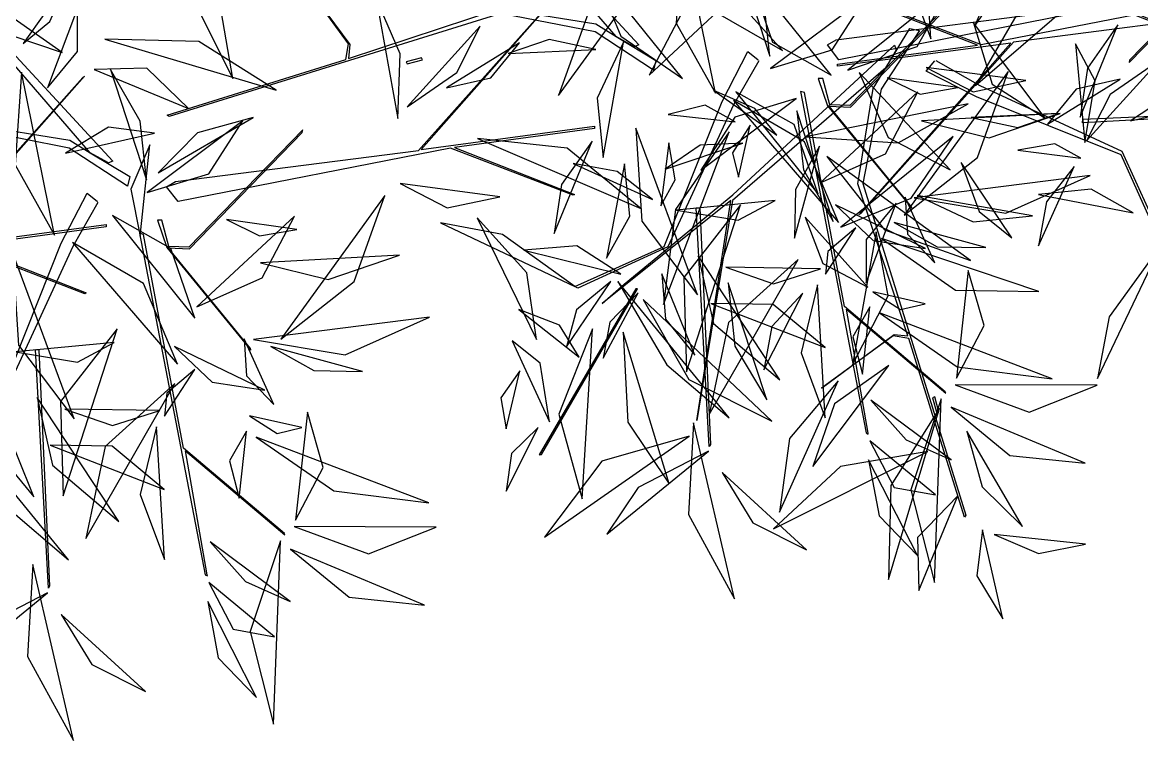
# Model space of a CAD drawing. Header units: centimetres. Extents: x 197412 to 267601, y -375791 to -305433.
# Drawn here: x 220782 to 222001, y -371958 to -371177 of the extents above; entities that cross this region are included whole.
import ezdxf

# ---------------------------------------------------------------- set-up
doc = ezdxf.new("R2010")
doc.units = ezdxf.units.CM
doc.layers.add('3-BAT C-Niveau 0', color=250, linetype='Continuous')

# ---------------------------------------------------------------- blocks, each defined once
blk = doc.blocks.new('Groupe-228-1')
at = {"linetype": 'Continuous', "flags": 128}
for points in [[(13902.76, -49922.32), (13896.39, -49918.16), (13886.11, -49916.16), (13850.01, -49927.38), (13849.8, -49927.21), (13869.25, -49921.17), (13869.53, -49919.46), (13863.84, -49911.64), (13869.69, -49919.55), (13869.54, -49921.06), (13886.06, -49915.62), (13896.46, -49917.29), (13898.68, -49918.68), (13884.24, -49901.98), (13860.3, -49898.09), (13884.24, -49901.78), (13873.05, -49887.76), (13875.15, -49890.18), (13884.88, -49901.98), (13901.16, -49919.59), (13900.65, -49919.78), (13898.68, -49918.68), (13902.99, -49921.27)], [(13965.93, -49896.83), (13949.39, -49915.52), (13968.29, -49913.01), (13968.27, -49913.25), (13953.04, -49915.31), (13966.12, -49920.43), (13965.95, -49920.52), (13952.62, -49915.37), (13922.94, -49921.2), (13921.68, -49919.59), (13922.65, -49919.04), (13949.1, -49915.63), (13965.74, -49897)], [(13970.36, -49911.67), (13969.36, -49908.72), (13960.2, -49897.55), (13960.23, -49897.73), (13969.18, -49908.68), (13966.87, -49908.58), (13954.59, -49921.24), (13954.55, -49921.5), (13966.95, -49908.76), (13969.13, -49908.82), (13969.89, -49911.68)], [(13845.49, -49934.97), (13839.13, -49930.81), (13828.84, -49928.8), (13792.74, -49940.03), (13792.54, -49939.85), (13811.99, -49933.81), (13812.26, -49932.1), (13806.58, -49924.29), (13812.43, -49932.19), (13812.28, -49933.7), (13828.8, -49928.27), (13839.19, -49929.94), (13841.42, -49931.32), (13826.98, -49914.62), (13803.04, -49910.73), (13826.97, -49914.43), (13815.78, -49900.41), (13817.89, -49902.82), (13827.61, -49914.63), (13843.89, -49932.24), (13843.39, -49932.43), (13841.42, -49931.32), (13845.72, -49933.91)], [(13893.98, -49912.26), (13877.44, -49930.95), (13896.33, -49928.43), (13896.31, -49928.67), (13881.09, -49930.74), (13894.16, -49935.86), (13894, -49935.95), (13880.66, -49930.8), (13850.99, -49936.63), (13849.72, -49935.02), (13850.69, -49934.46), (13877.15, -49931.06), (13893.79, -49912.43)], [(13920.69, -49923.24), (13921.7, -49926.2), (13930.86, -49937.36), (13930.83, -49937.19), (13921.88, -49926.23), (13924.19, -49926.34), (13936.47, -49913.68), (13936.51, -49913.41), (13924.11, -49926.16), (13921.93, -49926.1), (13921.17, -49923.23)], [(13925.12, -49938.09), (13941.66, -49919.39), (13922.77, -49921.91), (13922.79, -49921.67), (13938.01, -49919.61), (13924.94, -49914.48), (13925.1, -49914.39), (13938.44, -49919.55), (13968.11, -49913.72), (13969.38, -49915.33), (13968.41, -49915.88), (13941.96, -49919.28), (13925.31, -49937.91)], [(13840.8, -49922.97), (13824.26, -49941.66), (13843.16, -49939.14), (13843.14, -49939.38), (13827.91, -49941.45), (13840.98, -49946.57), (13840.82, -49946.66), (13827.48, -49941.51), (13797.81, -49947.34), (13796.54, -49945.73), (13797.52, -49945.18), (13823.97, -49941.77), (13840.61, -49923.14)], [(13848.74, -49938.67), (13849.74, -49941.62), (13858.9, -49952.79), (13858.87, -49952.61), (13849.92, -49941.66), (13852.23, -49941.76), (13864.51, -49929.1), (13864.55, -49928.84), (13852.15, -49941.58), (13849.97, -49941.52), (13849.21, -49938.66)], [(13908.94, -49963.05), (13908.82, -49963.28), (13907.4, -49937.3), (13907.79, -49937.32)], [(13901, -49946.12), (13900.81, -49946.11), (13890.29, -49964.2), (13890.55, -49964.17)], [(13836.98, -49978.48), (13836.86, -49978.7), (13835.45, -49952.72), (13835.83, -49952.75)]]:
    blk.add_lwpolyline(points, close=True, dxfattribs=at)
for points in [[(13914.2, -49921.3), (13911.46, -49926.09), (13904.31, -49941.57), (13894.52, -49946.04), (13894.17, -49945.87), (13903.92, -49941.51), (13910.22, -49925.73), (13913.03, -49920.29), (13914.15, -49921.2)], [(13926.11, -49961.82), (13923.75, -49948.34), (13934.58, -49957.47), (13934.52, -49957.33), (13923.54, -49948.03), (13919.19, -49924.77), (13918.74, -49924.64), (13925.89, -49961.81), (13926.13, -49961.93), (13926.12, -49961.86)], [(13842.25, -49936.73), (13839.51, -49941.52), (13832.36, -49957), (13822.56, -49961.47), (13822.22, -49961.3), (13831.96, -49956.93), (13838.26, -49941.15), (13841.07, -49935.71), (13842.2, -49936.63)], [(13854.15, -49977.25), (13851.8, -49963.77), (13862.62, -49972.89), (13862.57, -49972.75), (13851.58, -49963.46), (13847.23, -49940.2), (13846.79, -49940.07), (13853.93, -49977.24), (13854.18, -49977.36), (13854.16, -49977.29)]]:
    blk.add_lwpolyline(points, dxfattribs=at)
at = {"linetype": 'Continuous'}
for points in [[(13932.96, -49918.93, -225.36), (13932.33, -49908.81, -224.7), (13926.25, -49900.78, -224), (13926.25, -49900.78, -224), (13932.96, -49918.93, -225.36)], [(13856.95, -49923.24, -194.97), (13855.32, -49913.73, -192.57), (13848.52, -49906.43, -191.31), (13848.52, -49906.43, -191.31), (13856.95, -49923.24, -194.97)], [(13905.88, -49907.13, -176.08), (13905.21, -49917.21, -174.79), (13909.48, -49924.84, -170.69), (13909.48, -49924.84, -170.69), (13905.88, -49907.13, -176.08)], [(13937.73, -49917.52, -228.81), (13941.05, -49912.79, -229.15), (13941.86, -49907.47, -227.32), (13941.86, -49907.47, -227.32), (13937.73, -49917.52, -228.81)], [(13915.43, -49920.79, -200.44), (13914.72, -49914.37, -199.26), (13911.48, -49908.76, -200.49), (13911.48, -49908.76, -200.49), (13915.43, -49920.79, -200.44)], [(13903.76, -49909.45, -204.31), (13895.77, -49915.74, -204.16), (13892.41, -49925.08, -202.67), (13892.41, -49925.08, -202.67), (13903.76, -49909.45, -204.31)], [(13896.05, -49910.99, -205.3), (13899.2, -49918.63, -204.92), (13905.91, -49923.22, -203.9), (13905.91, -49923.22, -203.9), (13896.05, -49910.99, -205.3)], [(13913.13, -49911.73, -210.57), (13915.72, -49919.3, -206.9), (13922.09, -49922.89, -202.54), (13922.09, -49922.89, -202.54), (13913.13, -49911.73, -210.57)], [(13834.11, -49919.43, -171.59), (13837.02, -49917.03, -169.03), (13838.98, -49912.58, -167.96), (13838.98, -49912.58, -167.96), (13834.11, -49919.43, -171.59)], [(13912.88, -49912.96, -217.22), (13905.8, -49916.15, -219.34), (13902.27, -49922.86, -221.55), (13902.27, -49922.86, -221.55), (13912.88, -49912.96, -217.22)], [(13838.35, -49920.41, -207.25), (13830.29, -49914.79, -205.29), (13821.22, -49914.62, -201.98), (13821.22, -49914.62, -201.98), (13838.35, -49920.41, -207.25)], [(13874.9, -49927.59, -183.78), (13875.18, -49920.55, -183.14), (13872.54, -49914.5, -184.94), (13872.54, -49914.5, -184.94), (13874.9, -49927.59, -183.78)], [(13915.5, -49922.14, -200.73), (13922.19, -49920.12, -197.34), (13925.89, -49914.34, -193.77), (13925.89, -49914.34, -193.77), (13915.5, -49922.14, -200.73)], [(13915.5, -49922.14, -200.73), (13922.19, -49920.12, -197.34), (13925.89, -49914.34, -193.77), (13925.89, -49914.34, -193.77), (13915.5, -49922.14, -200.73)], [(13836.76, -49924.26, -215.21), (13840.03, -49920.31, -213.09), (13840.03, -49915.58, -210.46), (13840.03, -49915.58, -210.46), (13836.76, -49924.26, -215.21)], [(13875.91, -49926.32, -176.88), (13881.33, -49922.59, -176.9), (13883.88, -49917.55, -174.04), (13883.88, -49917.55, -174.04), (13875.91, -49926.32, -176.88)], [(13953.32, -49917.4, -228.81), (13950, -49922.13, -229.15), (13949.2, -49927.45, -227.32), (13949.2, -49927.45, -227.32), (13953.32, -49917.4, -228.81)], [(13861.66, -49924.49, -206.43), (13853.25, -49919.22, -204.4), (13843, -49918.95, -204.36), (13843, -49918.95, -204.36), (13861.66, -49924.49, -206.43)], [(13861.66, -49924.49, -206.43), (13853.25, -49919.22, -204.4), (13843, -49918.95, -204.36), (13843, -49918.95, -204.36), (13861.66, -49924.49, -206.43)], [(13880.22, -49924.24, -161.32), (13885.04, -49923.15, -161.24), (13888.15, -49919.34, -160.95), (13888.15, -49919.34, -160.95), (13880.22, -49924.24, -161.32)], [(13896.46, -49920.09, -223.21), (13891.37, -49918.99, -222.61), (13886.94, -49920.53, -220.88), (13886.94, -49920.53, -220.88), (13896.46, -49920.09, -223.21)], [(13896.46, -49920.09, -223.21), (13891.37, -49918.99, -222.61), (13886.94, -49920.53, -220.88), (13886.94, -49920.53, -220.88), (13896.46, -49920.09, -223.21)], [(13899.49, -49919.27, -185.42), (13896.63, -49925.37, -185.31), (13897.27, -49931.84, -184.01), (13897.27, -49931.84, -184.01), (13899.49, -49919.27, -185.42)], [(13852.12, -49926.49, -194.21), (13847.59, -49922.12, -192.81), (13841.83, -49922.26, -190.06), (13841.83, -49922.26, -190.06), (13852.12, -49926.49, -194.21)], [(13852.12, -49926.49, -194.21), (13847.59, -49922.12, -192.81), (13841.83, -49922.26, -190.06), (13841.83, -49922.26, -190.06), (13852.12, -49926.49, -194.21)], [(13877.59, -49921.2, -203.84), (13877.49, -49920.97, -203.87), (13875.81, -49921.42, -202.04), (13875.91, -49921.63, -202.02), (13877.59, -49921.2, -203.84)], [(13932.42, -49922.03, -186.16), (13937.55, -49924.67, -185.75), (13943.29, -49923.46, -185.13), (13943.29, -49923.46, -185.13), (13932.42, -49922.03, -186.16)], [(13957.88, -49921.24, -176.88), (13952.46, -49924.97, -176.9), (13949.91, -49930.02, -174.04), (13949.91, -49930.02, -174.04), (13957.88, -49921.24, -176.88)], [(13833.93, -49922.56, -176.08), (13833.26, -49932.64, -174.79), (13837.52, -49940.27, -170.69), (13837.52, -49940.27, -170.69), (13833.93, -49922.56, -176.08)], [(13847.56, -49934.28, -200.44), (13846.86, -49927.87, -199.26), (13843.61, -49922.26, -200.49), (13843.61, -49922.26, -200.49), (13847.56, -49934.28, -200.44)], [(13928.2, -49923.16, -197.01), (13931.79, -49924.93, -196.39), (13935.87, -49924.23, -196.61), (13935.87, -49924.23, -196.61), (13928.2, -49923.16, -197.01)], [(13930.03, -49938.12, -204.31), (13938.02, -49931.82, -204.16), (13941.38, -49922.48, -202.67), (13941.38, -49922.48, -202.67), (13930.03, -49938.12, -204.31)], [(13953.57, -49923.32, -161.32), (13948.75, -49924.41, -161.24), (13945.64, -49928.22, -160.95), (13945.64, -49928.22, -160.95), (13953.57, -49923.32, -161.32)], [(13918.29, -49925.42, -200.73), (13911.6, -49927.44, -197.34), (13907.9, -49933.22, -193.77), (13907.9, -49933.22, -193.77), (13918.29, -49925.42, -200.73)], [(13918.29, -49925.42, -200.73), (13911.6, -49927.44, -197.34), (13907.9, -49933.22, -193.77), (13907.9, -49933.22, -193.77), (13918.29, -49925.42, -200.73)], [(13922.88, -49938.89, -178.9), (13919.17, -49930.12, -176.01), (13911.45, -49925.64, -172.29), (13911.45, -49925.64, -172.29), (13922.88, -49938.89, -178.9)], [(13922.88, -49938.89, -178.9), (13919.17, -49930.12, -176.01), (13911.45, -49925.64, -172.29), (13911.45, -49925.64, -172.29), (13922.88, -49938.89, -178.9)], [(13920.66, -49935.83, -210.57), (13918.07, -49928.26, -206.9), (13911.7, -49924.67, -202.54), (13911.7, -49924.67, -202.54), (13920.66, -49935.83, -210.57)], [(13920.91, -49934.6, -217.22), (13927.99, -49931.42, -219.34), (13931.52, -49924.7, -221.55), (13931.52, -49924.7, -221.55), (13920.91, -49934.6, -217.22)], [(13918.36, -49926.77, -200.44), (13919.07, -49933.19, -199.26), (13922.31, -49938.8, -200.49), (13922.31, -49938.8, -200.49), (13918.36, -49926.77, -200.44)], [(13931.92, -49927.85, -247.3), (13939.28, -49929.68, -244.69), (13947.04, -49927.03, -243.35), (13947.04, -49927.03, -243.35), (13931.92, -49927.85, -247.3)], [(13931.92, -49927.85, -247.3), (13939.28, -49929.68, -244.69), (13947.04, -49927.03, -243.35), (13947.04, -49927.03, -243.35), (13931.92, -49927.85, -247.3)], [(13937.32, -49927.47, -223.21), (13942.42, -49928.57, -222.61), (13946.85, -49927.04, -220.88), (13946.85, -49927.04, -220.88), (13937.32, -49927.47, -223.21)], [(13937.32, -49927.47, -223.21), (13942.42, -49928.57, -222.61), (13946.85, -49927.04, -220.88), (13946.85, -49927.04, -220.88), (13937.32, -49927.47, -223.21)], [(13847.63, -49935.63, -200.73), (13854.33, -49933.62, -197.34), (13858.03, -49927.83, -193.77), (13858.03, -49927.83, -193.77), (13847.63, -49935.63, -200.73)], [(13847.63, -49935.63, -200.73), (13854.33, -49933.62, -197.34), (13858.03, -49927.83, -193.77), (13858.03, -49927.83, -193.77), (13847.63, -49935.63, -200.73)], [(13859.15, -49927.47, -199.98), (13853.11, -49929.14, -200.36), (13848.8, -49933.52, -199.46), (13848.8, -49933.52, -199.46), (13859.15, -49927.47, -199.98)], [(13848.41, -49929.2, -183.73), (13843.42, -49928.55, -181.29), (13838.74, -49931.38, -179.52), (13838.74, -49931.38, -179.52), (13848.41, -49929.2, -183.73)], [(13900.83, -49928.63, -225.36), (13901.46, -49938.75, -224.7), (13907.54, -49946.79, -224), (13907.54, -49946.79, -224), (13900.83, -49928.63, -225.36)], [(13847.92, -49930.44, -183.47), (13845.84, -49935.29, -183.7), (13846.86, -49940.4, -184.07), (13846.86, -49940.4, -184.07), (13847.92, -49930.44, -183.47)], [(13847.92, -49930.44, -183.47), (13845.84, -49935.29, -183.7), (13846.86, -49940.4, -184.07), (13846.86, -49940.4, -184.07), (13847.92, -49930.44, -183.47)], [(13896.06, -49930.04, -228.81), (13892.74, -49934.77, -229.15), (13891.93, -49940.09, -227.32), (13891.93, -49940.09, -227.32), (13896.06, -49930.04, -228.81)], [(13903.54, -49937.09, -202.35), (13905.12, -49934.28, -200.21), (13904.41, -49930.23, -199.09), (13904.41, -49930.23, -199.09), (13903.54, -49937.09, -202.35)], [(13902.64, -49936.39, -202.12), (13898.8, -49933.35, -201.54), (13894.01, -49932.49, -202.14), (13894.01, -49932.49, -202.14), (13902.64, -49936.39, -202.12)], [(13897.62, -49942.79, -199.77), (13900.18, -49938.23, -197.57), (13899.6, -49932.52, -196.35), (13899.6, -49932.52, -196.35), (13897.62, -49942.79, -199.77)], [(13936.25, -49932.36, -210.84), (13938.21, -49937.7, -209.98), (13941.75, -49940.58, -207.2), (13941.75, -49940.58, -207.2), (13936.25, -49932.36, -210.84)], [(13931.14, -49936.23, -179.52), (13941.12, -49937.89, -178.73), (13950.3, -49933.78, -177.91), (13950.3, -49933.78, -177.91), (13931.14, -49936.23, -179.52)], [(13875.15, -49934.67, -186.16), (13880.28, -49937.32, -185.75), (13886.02, -49936.11, -185.13), (13886.02, -49936.11, -185.13), (13875.15, -49934.67, -186.16)], [(13862.17, -49951.61, -204.31), (13870.16, -49945.31, -204.16), (13873.51, -49935.98, -202.67), (13873.51, -49935.98, -202.67), (13862.17, -49951.61, -204.31)], [(13905.25, -49937.56, -198.87), (13911.98, -49938.66, -195.41), (13915.99, -49936.52, -190.33), (13915.99, -49936.52, -190.33), (13905.25, -49937.56, -198.87)], [(13929.16, -49936.79, -215.21), (13925.89, -49940.74, -213.09), (13925.89, -49945.47, -210.46), (13925.89, -49945.47, -210.46), (13929.16, -49936.79, -215.21)], [(13930.15, -49936.14, -179.83), (13930.4, -49940.19, -178.67), (13933.37, -49943.28, -177.99), (13933.37, -49943.28, -177.99), (13930.15, -49936.14, -179.83)], [(13912.21, -49936.98, -220.85), (13906.06, -49944.9, -221.31), (13906.34, -49955.16, -222.56), (13906.34, -49955.16, -222.56), (13912.21, -49936.98, -220.85)], [(13922.55, -49936.98, -207.06), (13926.67, -49940.86, -208.24), (13932.38, -49941.72, -209.24), (13932.38, -49941.72, -209.24), (13922.55, -49936.98, -207.06)], [(13852.79, -49949.32, -210.57), (13850.21, -49941.75, -206.9), (13843.83, -49938.16, -202.54), (13843.83, -49938.16, -202.54), (13852.79, -49949.32, -210.57)], [(13853.04, -49948.1, -217.22), (13860.12, -49944.91, -219.34), (13863.65, -49938.2, -221.55), (13863.65, -49938.2, -221.55), (13853.04, -49948.1, -217.22)], [(13856.24, -49938.59, -197.01), (13859.84, -49940.35, -196.39), (13863.91, -49939.66, -196.61), (13863.91, -49939.66, -196.61), (13856.24, -49938.59, -197.01)], [(13894.17, -49945.87, -197.23), (13886.3, -49940.2, -194.28), (13879.56, -49938.93, -188.42), (13879.56, -49938.93, -188.42), (13894.17, -49945.87, -197.23)], [(13928.94, -49938.92, -204.62), (13933.63, -49941.54, -205.07), (13938.93, -49941.62, -204.23), (13938.93, -49941.62, -204.23), (13928.94, -49938.92, -204.62)], [(13924.76, -49939.47, -177.75), (13921.72, -49942.06, -175.38), (13921.46, -49944.54, -172.12), (13921.46, -49944.54, -172.12), (13924.76, -49939.47, -177.75)], [(13850.93, -49954.32, -178.9), (13847.22, -49945.55, -176.01), (13839.49, -49941.07, -172.29), (13839.49, -49941.07, -172.29), (13850.93, -49954.32, -178.9)], [(13850.93, -49954.32, -178.9), (13847.22, -49945.55, -176.01), (13839.49, -49941.07, -172.29), (13839.49, -49941.07, -172.29), (13850.93, -49954.32, -178.9)], [(13927.58, -49940.64, -207.25), (13935.63, -49946.26, -205.29), (13944.7, -49946.43, -201.98), (13944.7, -49946.43, -201.98), (13927.58, -49940.64, -207.25)], [(13832.97, -49942.12, -225.36), (13833.6, -49952.24, -224.7), (13839.68, -49960.28, -224), (13839.68, -49960.28, -224), (13832.97, -49942.12, -225.36)], [(13859.97, -49943.28, -247.3), (13867.33, -49945.11, -244.69), (13875.09, -49942.46, -243.35), (13875.09, -49942.46, -243.35), (13859.97, -49943.28, -247.3)], [(13859.97, -49943.28, -247.3), (13867.33, -49945.11, -244.69), (13875.09, -49942.46, -243.35), (13875.09, -49942.46, -243.35), (13859.97, -49943.28, -247.3)], [(13907.6, -49942.52, -233.25), (13909.27, -49949.89, -238.65), (13916.49, -49956.01, -241.93), (13916.49, -49956.01, -241.93), (13907.6, -49942.52, -233.25)], [(13918.5, -49942.92, -220.09), (13910.91, -49949.78, -220.53), (13908.81, -49959.8, -219.34), (13908.81, -49959.8, -219.34), (13918.5, -49942.92, -220.09)], [(13910.61, -49943.78, -229.03), (13915.8, -49945.57, -227.48), (13920.94, -49943.96, -225.66), (13920.94, -49943.96, -225.66), (13910.61, -49943.78, -229.03)], [(13898.87, -49945.31, -210.1), (13904.2, -49954.4, -209.96), (13911, -49960.18, -205.95), (13911, -49960.18, -205.95), (13898.87, -49945.31, -210.1)], [(13903.67, -49944.48, -207.72), (13904.05, -49949.44, -206.62), (13907.25, -49953.34, -205.86), (13907.25, -49953.34, -205.86), (13903.67, -49944.48, -207.72)], [(13935.74, -49955.86, -181.99), (13938.74, -49950.13, -181.12), (13937.01, -49944.13, -179.03), (13937.01, -49944.13, -179.03), (13935.74, -49955.86, -181.99)], [(13920.59, -49945.7, -200.41), (13918.81, -49953.09, -200.32), (13921.44, -49960.16, -200.54), (13921.44, -49960.16, -200.54), (13920.59, -49945.7, -200.41)], [(13926.64, -49946.45, -212.09), (13929.63, -49948.37, -209.87), (13932.32, -49947.74, -207.1), (13932.32, -49947.74, -207.1), (13926.64, -49946.45, -212.09)], [(13926.64, -49946.45, -212.09), (13929.63, -49948.37, -209.87), (13932.32, -49947.74, -207.1), (13932.32, -49947.74, -207.1), (13926.64, -49946.45, -212.09)], [(13921.43, -49952.52, -189.87), (13915.77, -49947.83, -186.93), (13909, -49947.71, -183.27), (13909, -49947.71, -183.27), (13921.43, -49952.52, -189.87)], [(13894.66, -49953.55, -218.46), (13892.51, -49950.09, -216.39), (13888.07, -49948.36, -215.43), (13888.07, -49948.36, -215.43), (13894.66, -49953.55, -218.46)], [(13926.3, -49948.1, -213.12), (13924.45, -49951.34, -210.71), (13925.5, -49955.4, -208.62), (13925.5, -49955.4, -208.62), (13926.3, -49948.1, -213.12)], [(13926.3, -49948.1, -213.12), (13924.45, -49951.34, -210.71), (13925.5, -49955.4, -208.62), (13925.5, -49955.4, -208.62), (13926.3, -49948.1, -213.12)], [(13927.36, -49948.75, -212.64), (13935.81, -49954.6, -211.07), (13946.15, -49955.91, -212.06), (13946.15, -49955.91, -212.06), (13927.36, -49948.75, -212.64)], [(13927.36, -49948.75, -212.64), (13935.81, -49954.6, -211.07), (13946.15, -49955.91, -212.06), (13946.15, -49955.91, -212.06), (13927.36, -49948.75, -212.64)], [(13859.18, -49951.65, -179.52), (13869.16, -49953.32, -178.73), (13878.35, -49949.2, -177.91), (13878.35, -49949.2, -177.91), (13859.18, -49951.65, -179.52)], [(13844.34, -49950.47, -220.85), (13838.19, -49958.39, -221.31), (13838.47, -49968.65, -222.56), (13838.47, -49968.65, -222.56), (13844.34, -49950.47, -220.85)], [(13899.46, -49950.83, -221.24), (13899.97, -49960.64, -218.96), (13904.47, -49967.36, -214.31), (13904.47, -49967.36, -214.31), (13899.46, -49950.83, -221.24)], [(13833.29, -49952.98, -198.87), (13840.03, -49954.09, -195.41), (13844.03, -49951.95, -190.33), (13844.03, -49951.95, -190.33), (13833.29, -49952.98, -198.87)], [(13850.6, -49952.4, -207.06), (13854.71, -49956.29, -208.24), (13860.42, -49957.15, -209.24), (13860.42, -49957.15, -209.24), (13850.6, -49952.4, -207.06)], [(13858.19, -49951.57, -179.83), (13858.44, -49955.61, -178.67), (13861.41, -49958.7, -177.99), (13861.41, -49958.7, -177.99), (13858.19, -49951.57, -179.83)], [(13861.07, -49952.41, -204.62), (13865.76, -49955.03, -205.07), (13871.07, -49955.11, -204.23), (13871.07, -49955.11, -204.23), (13861.07, -49952.41, -204.62)], [(13891.43, -49960.59, -202.5), (13890.41, -49954.2, -200.11), (13887.35, -49951.77, -195.35), (13887.35, -49951.77, -195.35), (13891.43, -49960.59, -202.5)], [(13852.8, -49954.9, -177.75), (13849.77, -49957.48, -175.38), (13849.51, -49959.97, -172.12), (13849.51, -49959.97, -172.12), (13852.8, -49954.9, -177.75)], [(13850.64, -49956.41, -220.09), (13843.05, -49963.28, -220.53), (13840.94, -49973.29, -219.34), (13840.94, -49973.29, -219.34), (13850.64, -49956.41, -220.09)], [(13935.58, -49956.56, -182.25), (13943.65, -49959.53, -178.08), (13951.04, -49956.62, -173.29), (13951.04, -49956.62, -173.29), (13935.58, -49956.56, -182.25)], [(13835.64, -49957.94, -233.25), (13837.31, -49965.32, -238.65), (13844.53, -49971.44, -241.93), (13844.53, -49971.44, -241.93), (13835.64, -49957.94, -233.25)], [(13926.41, -49958.24, -186.97), (13930.26, -49962.54, -187.38), (13935.15, -49964.72, -185.5), (13935.15, -49964.72, -185.5), (13926.41, -49958.24, -186.97)], [(13934.08, -49958.11, -186.41), (13930.78, -49967.98, -187.61), (13933.34, -49978.08, -186.97), (13933.34, -49978.08, -186.97), (13934.08, -49958.11, -186.41)], [(13831.72, -49959.9, -207.72), (13832.1, -49964.87, -206.62), (13835.29, -49968.77, -205.86), (13835.29, -49968.77, -205.86), (13831.72, -49959.9, -207.72)], [(13838.65, -49959.21, -229.03), (13843.85, -49961, -227.48), (13848.99, -49959.38, -225.66), (13848.99, -49959.38, -225.66), (13838.65, -49959.21, -229.03)], [(13858.77, -49959.94, -212.09), (13861.77, -49961.87, -209.87), (13864.45, -49961.23, -207.1), (13864.45, -49961.23, -207.1), (13858.77, -49959.94, -212.09)], [(13858.77, -49959.94, -212.09), (13861.77, -49961.87, -209.87), (13864.45, -49961.23, -207.1), (13864.45, -49961.23, -207.1), (13858.77, -49959.94, -212.09)], [(13863.78, -49971.29, -181.99), (13866.78, -49965.55, -181.12), (13865.06, -49959.55, -179.03), (13865.06, -49959.55, -179.03), (13863.78, -49971.29, -181.99)], [(13935.17, -49959.01, -186.4), (13941.56, -49964.26, -186.75), (13949.76, -49965.1, -187), (13949.76, -49965.1, -187), (13935.17, -49959.01, -186.4)], [(13826.91, -49960.74, -210.1), (13832.25, -49969.82, -209.96), (13839.05, -49975.61, -205.95), (13839.05, -49975.61, -205.95), (13826.91, -49960.74, -210.1)], [(13848.64, -49961.13, -200.41), (13846.86, -49968.52, -200.32), (13849.49, -49975.59, -200.54), (13849.49, -49975.59, -200.54), (13848.64, -49961.13, -200.41)], [(13907.1, -49960.69, -223.19), (13906.54, -49970.69, -225.59), (13911.56, -49979.86, -225.79), (13911.56, -49979.86, -225.79), (13907.1, -49960.69, -223.19)], [(13907.1, -49960.69, -223.19), (13906.54, -49970.69, -225.59), (13911.56, -49979.86, -225.79), (13911.56, -49979.86, -225.79), (13907.1, -49960.69, -223.19)], [(13858.43, -49961.6, -213.12), (13856.59, -49964.83, -210.71), (13857.63, -49968.89, -208.62), (13857.63, -49968.89, -208.62), (13858.43, -49961.6, -213.12)], [(13858.43, -49961.6, -213.12), (13856.59, -49964.83, -210.71), (13857.63, -49968.89, -208.62), (13857.63, -49968.89, -208.62), (13858.43, -49961.6, -213.12)], [(13859.49, -49962.25, -212.64), (13867.95, -49968.1, -211.07), (13878.28, -49969.41, -212.06), (13878.28, -49969.41, -212.06), (13859.49, -49962.25, -212.64)], [(13859.49, -49962.25, -212.64), (13867.95, -49968.1, -211.07), (13878.28, -49969.41, -212.06), (13878.28, -49969.41, -212.06), (13859.49, -49962.25, -212.64)], [(13890.19, -49961.23, -211.6), (13887.3, -49964.04, -211.07), (13886.72, -49968.14, -211.1), (13886.72, -49968.14, -211.1), (13890.19, -49961.23, -211.6)], [(13849.47, -49967.95, -189.87), (13843.82, -49963.25, -186.93), (13837.05, -49963.14, -183.27), (13837.05, -49963.14, -183.27), (13849.47, -49967.95, -189.87)], [(13926.29, -49962.65, -174.58), (13928.94, -49967.74, -172.2), (13933.44, -49968.55, -168.43), (13933.44, -49968.55, -168.43), (13926.29, -49962.65, -174.58)], [(13908.73, -49963.78, -214.21), (13901.06, -49967.74, -211.43), (13897.67, -49972.82, -206.15), (13897.67, -49972.82, -206.15), (13908.73, -49963.78, -214.21)], [(13926.17, -49964.72, -174.84), (13927.31, -49970.84, -175.45), (13931.49, -49975.16, -176.76), (13931.49, -49975.16, -176.76), (13926.17, -49964.72, -174.84)], [(13910.21, -49966.12, -215.73), (13913.57, -49971.6, -216.78), (13919.39, -49974.53, -215.22), (13919.39, -49974.53, -215.22), (13910.21, -49966.12, -215.73)], [(13910.21, -49966.12, -215.73), (13913.57, -49971.6, -216.78), (13919.39, -49974.53, -215.22), (13919.39, -49974.53, -215.22), (13910.21, -49966.12, -215.73)], [(13863.62, -49971.99, -182.25), (13871.7, -49974.96, -178.08), (13879.08, -49972.05, -173.29), (13879.08, -49972.05, -173.29), (13863.62, -49971.99, -182.25)], [(13854.46, -49973.67, -186.97), (13858.31, -49977.97, -187.38), (13863.19, -49980.14, -185.5), (13863.19, -49980.14, -185.5), (13854.46, -49973.67, -186.97)], [(13862.12, -49973.53, -186.41), (13858.82, -49983.41, -187.61), (13861.39, -49993.51, -186.97), (13861.39, -49993.51, -186.97), (13862.12, -49973.53, -186.41)], [(13863.22, -49974.44, -186.4), (13869.6, -49979.69, -186.75), (13877.8, -49980.53, -187), (13877.8, -49980.53, -187), (13863.22, -49974.44, -186.4)], [(13835.15, -49976.11, -223.19), (13834.58, -49986.12, -225.59), (13839.61, -49995.29, -225.79), (13839.61, -49995.29, -225.79), (13835.15, -49976.11, -223.19)], [(13835.15, -49976.11, -223.19), (13834.58, -49986.12, -225.59), (13839.61, -49995.29, -225.79), (13839.61, -49995.29, -225.79), (13835.15, -49976.11, -223.19)], [(13854.34, -49978.08, -174.58), (13856.99, -49983.16, -172.2), (13861.48, -49983.98, -168.43), (13861.48, -49983.98, -168.43), (13854.34, -49978.08, -174.58)], [(13836.78, -49979.2, -214.21), (13829.11, -49983.16, -211.43), (13825.72, -49988.25, -206.15), (13825.72, -49988.25, -206.15), (13836.78, -49979.2, -214.21)], [(13854.21, -49980.15, -174.84), (13855.35, -49986.27, -175.45), (13859.53, -49990.58, -176.76), (13859.53, -49990.58, -176.76), (13854.21, -49980.15, -174.84)], [(13838.26, -49981.55, -215.73), (13841.61, -49987.02, -216.78), (13847.44, -49989.96, -215.22), (13847.44, -49989.96, -215.22), (13838.26, -49981.55, -215.73)], [(13838.26, -49981.55, -215.73), (13841.61, -49987.02, -216.78), (13847.44, -49989.96, -215.22), (13847.44, -49989.96, -215.22), (13838.26, -49981.55, -215.73)]]:
    blk.add_polyline3d(points, dxfattribs=at)
blk = doc.blocks.new('Groupe-229-1')
at = {"linetype": 'Continuous', "flags": 128}
for points in [[(13931.71, -49918.01), (13927.55, -49924.38), (13925.55, -49934.67), (13936.77, -49970.77), (13936.6, -49970.97), (13930.55, -49951.52), (13928.84, -49951.24), (13921.03, -49956.93), (13928.94, -49951.08), (13930.44, -49951.23), (13925.01, -49934.71), (13926.68, -49924.31), (13928.06, -49922.09), (13911.36, -49936.53), (13907.48, -49960.47), (13911.17, -49936.53), (13897.15, -49947.73), (13899.57, -49945.62), (13911.37, -49935.89), (13928.98, -49919.61), (13929.17, -49920.12), (13928.06, -49922.09), (13930.65, -49917.79)], [(13975.22, -49926.53), (13975.45, -49926.64), (13949.47, -49928.06), (13949.49, -49927.68)]]:
    blk.add_lwpolyline(points, close=True, dxfattribs=at)
blk.add_lwpolyline([(13933.47, -49921.26), (13938.26, -49924), (13953.74, -49931.15), (13958.21, -49940.94), (13958.04, -49941.29), (13953.68, -49931.55), (13937.9, -49925.24), (13932.45, -49922.44), (13933.37, -49921.31)], dxfattribs=at)
at = {"linetype": 'Continuous'}
for points in [[(13916.81, -49920.18, -220.09), (13909.95, -49912.59, -220.53), (13899.93, -49910.48, -219.34), (13899.93, -49910.48, -219.34), (13916.81, -49920.18, -220.09)], [(13923.9, -49922.33, -210.57), (13931.47, -49919.75, -206.9), (13935.06, -49913.37, -202.54), (13935.06, -49913.37, -202.54), (13923.9, -49922.33, -210.57)], [(13951.06, -49912.58, -178.9), (13942.29, -49916.29, -176.01), (13937.81, -49924.01, -172.29), (13937.81, -49924.01, -172.29), (13951.06, -49912.58, -178.9)], [(13951.06, -49912.58, -178.9), (13942.29, -49916.29, -176.01), (13937.81, -49924.01, -172.29), (13937.81, -49924.01, -172.29), (13951.06, -49912.58, -178.9)], [(13937.59, -49917.17, -200.73), (13939.61, -49923.87, -197.34), (13945.39, -49927.57, -193.77), (13945.39, -49927.57, -193.77), (13937.59, -49917.17, -200.73)], [(13937.59, -49917.17, -200.73), (13939.61, -49923.87, -197.34), (13945.39, -49927.57, -193.77), (13945.39, -49927.57, -193.77), (13937.59, -49917.17, -200.73)], [(13949.72, -49930.21, -198.87), (13950.83, -49923.48, -195.41), (13948.69, -49919.47, -190.33), (13948.69, -49919.47, -190.33), (13949.72, -49930.21, -198.87)], [(13954.69, -49927.86, -233.25), (13962.06, -49926.19, -238.65), (13968.18, -49918.98, -241.93), (13968.18, -49918.98, -241.93), (13954.69, -49927.86, -233.25)], [(13925.13, -49922.58, -217.22), (13928.31, -49929.66, -219.34), (13935.03, -49933.19, -221.55), (13935.03, -49933.19, -221.55), (13925.13, -49922.58, -217.22)], [(13916.17, -49929.4, -171.59), (13913.78, -49926.49, -169.03), (13909.32, -49924.53, -167.96), (13909.32, -49924.53, -167.96), (13916.17, -49929.4, -171.59)], [(13911.63, -49927.97, -213.12), (13908.39, -49926.13, -210.71), (13904.33, -49927.17, -208.62), (13904.33, -49927.17, -208.62), (13911.63, -49927.97, -213.12)], [(13911.63, -49927.97, -213.12), (13908.39, -49926.13, -210.71), (13904.33, -49927.17, -208.62), (13904.33, -49927.17, -208.62), (13911.63, -49927.97, -213.12)], [(13919.3, -49929.58, -176.08), (13929.38, -49930.25, -174.79), (13937.01, -49925.99, -170.69), (13937.01, -49925.99, -170.69), (13919.3, -49929.58, -176.08)], [(13910.98, -49929.03, -212.64), (13905.13, -49937.48, -211.07), (13903.82, -49947.82, -212.06), (13903.82, -49947.82, -212.06), (13910.98, -49929.03, -212.64)], [(13910.98, -49929.03, -212.64), (13905.13, -49937.48, -211.07), (13903.82, -49947.82, -212.06), (13903.82, -49947.82, -212.06), (13910.98, -49929.03, -212.64)], [(13913.28, -49928.31, -212.09), (13911.36, -49931.31, -209.87), (13911.99, -49933.99, -207.1), (13911.99, -49933.99, -207.1), (13913.28, -49928.31, -212.09)], [(13913.28, -49928.31, -212.09), (13911.36, -49931.31, -209.87), (13911.99, -49933.99, -207.1), (13911.99, -49933.99, -207.1), (13913.28, -49928.31, -212.09)], [(13901.37, -49937.39, -223.66), (13893.35, -49930.83, -222.36), (13883.6, -49929.77, -219.58), (13883.6, -49929.77, -219.58), (13901.37, -49937.39, -223.66)], [(13912.47, -49930.28, -172.05), (13907.83, -49930.5, -171.7), (13904, -49933.11, -172.02), (13904, -49933.11, -172.02), (13912.47, -49930.28, -172.05)], [(13912.47, -49930.28, -172.05), (13907.83, -49930.5, -171.7), (13904, -49933.11, -172.02), (13904, -49933.11, -172.02), (13912.47, -49930.28, -172.05)], [(13920.81, -49930.61, -204.62), (13918.19, -49935.3, -205.07), (13918.11, -49940.61, -204.23), (13918.11, -49940.61, -204.23), (13920.81, -49930.61, -204.62)], [(13923.16, -49939.41, -205.3), (13930.8, -49936.26, -204.92), (13935.39, -49929.55, -203.9), (13935.39, -49929.55, -203.9), (13923.16, -49939.41, -205.3)], [(13949.26, -49931.92, -202.35), (13946.44, -49930.34, -200.21), (13942.4, -49931.05, -199.09), (13942.4, -49931.05, -199.09), (13949.26, -49931.92, -202.35)], [(13921.61, -49931.71, -204.31), (13927.91, -49939.7, -204.16), (13937.25, -49943.05, -202.67), (13937.25, -49943.05, -202.67), (13921.61, -49931.71, -204.31)], [(13948.56, -49932.83, -202.12), (13945.52, -49936.66, -201.54), (13944.66, -49941.45, -202.14), (13944.66, -49941.45, -202.14), (13948.56, -49932.83, -202.12)], [(13954.96, -49937.84, -199.77), (13950.4, -49935.28, -197.57), (13944.68, -49935.86, -196.35), (13944.68, -49935.86, -196.35), (13954.96, -49937.84, -199.77)], [(13931.44, -49935.97, -185.42), (13937.54, -49938.83, -185.31), (13944.01, -49938.19, -184.01), (13944.01, -49938.19, -184.01), (13931.44, -49935.97, -185.42)], [(13890.01, -49951.64, -212.86), (13888.95, -49944.37, -209.91), (13883.54, -49938.41, -208.14), (13883.54, -49938.41, -208.14), (13890.01, -49951.64, -212.86)], [(13890.01, -49951.64, -212.86), (13888.95, -49944.37, -209.91), (13883.54, -49938.41, -208.14), (13883.54, -49938.41, -208.14), (13890.01, -49951.64, -212.86)], [(13919.26, -49938.31, -184.69), (13921.17, -49943.37, -183.17), (13926.09, -49945.93, -181.63), (13926.09, -49945.93, -181.63), (13919.26, -49938.31, -184.69)], [(13924.41, -49954.39, -188.89), (13928.28, -49946.89, -185.79), (13926.98, -49939.93, -181.22), (13926.98, -49939.93, -181.22), (13924.41, -49954.39, -188.89)], [(13899.2, -49944.52, -232.48), (13894.4, -49941.46, -232.45), (13888.63, -49941.93, -231.83), (13888.63, -49941.93, -231.83), (13899.2, -49944.52, -232.48)], [(13958.04, -49941.29, -197.23), (13952.37, -49949.16, -194.28), (13951.1, -49955.9, -188.42), (13951.1, -49955.9, -188.42), (13958.04, -49941.29, -197.23)], [(13898.1, -49945.34, -232.75), (13894.36, -49948.4, -233.5), (13893.26, -49952.45, -235.42), (13893.26, -49952.45, -235.42), (13898.1, -49945.34, -232.75)], [(13901.07, -49946.55, -229.3), (13897.98, -49949.74, -228.25), (13897.28, -49953.68, -226.49), (13897.28, -49953.68, -226.49), (13901.07, -49946.55, -229.3)], [(13910.88, -49945.49, -196.26), (13911.6, -49952.35, -195.05), (13915.08, -49958.2, -196.39), (13915.08, -49958.2, -196.39), (13910.88, -49945.49, -196.26)], [(13901.61, -49947.27, -228.97), (13906.61, -49955.99, -227.8), (13915.62, -49960.51, -227.09), (13915.62, -49960.51, -227.09), (13901.61, -49947.27, -228.97)], [(13919.02, -49946.61, -195.33), (13915.63, -49950.21, -195.1), (13914.75, -49954.94, -194.26), (13914.75, -49954.94, -194.26), (13919.02, -49946.61, -195.33)], [(13896.11, -49950.47, -228.35), (13892.44, -49959.77, -229.1), (13894.97, -49968.99, -232.12), (13894.97, -49968.99, -232.12), (13896.11, -49950.47, -228.35)], [(13888.18, -49955.04, -211.21), (13886.12, -49957.99, -209.03), (13886.7, -49961.37, -206.71), (13886.7, -49961.37, -206.71), (13888.18, -49955.04, -211.21)], [(13888.18, -49955.04, -211.21), (13886.12, -49957.99, -209.03), (13886.7, -49961.37, -206.71), (13886.7, -49961.37, -206.71), (13888.18, -49955.04, -211.21)], [(13928.37, -49954.45, -207.16), (13922.44, -49958.63, -205.48), (13920.1, -49965.45, -203.83), (13920.1, -49965.45, -203.83), (13928.37, -49954.45, -207.16)], [(13928.37, -49954.45, -207.16), (13922.44, -49958.63, -205.48), (13920.1, -49965.45, -203.83), (13920.1, -49965.45, -203.83), (13928.37, -49954.45, -207.16)], [(13922.84, -49956.14, -201.48), (13917.55, -49962.4, -202.35), (13916.47, -49970.44, -201.76), (13916.47, -49970.44, -201.76), (13922.84, -49956.14, -201.48)], [(13933.37, -49957.87, -203.84), (13933.14, -49957.97, -203.87), (13933.59, -49959.65, -202.04), (13933.8, -49959.56, -202.02), (13933.37, -49957.87, -203.84)], [(13933.88, -49959.12, -206.43), (13928.6, -49967.52, -204.4), (13928.34, -49977.77, -204.36), (13928.34, -49977.77, -204.36), (13933.88, -49959.12, -206.43)], [(13933.88, -49959.12, -206.43), (13928.6, -49967.52, -204.4), (13928.34, -49977.77, -204.36), (13928.34, -49977.77, -204.36), (13933.88, -49959.12, -206.43)], [(13906.63, -49962.15, -215.07), (13897.11, -49964.88, -213.8), (13890.87, -49973.15, -214.42), (13890.87, -49973.15, -214.42), (13906.63, -49962.15, -215.07)], [(13936.86, -49961.63, -199.98), (13938.53, -49967.66, -200.36), (13942.91, -49971.97, -199.46), (13942.91, -49971.97, -199.46), (13936.86, -49961.63, -199.98)], [(13932.62, -49963.83, -194.97), (13923.12, -49965.45, -192.57), (13915.82, -49972.25, -191.31), (13915.82, -49972.25, -191.31), (13932.62, -49963.83, -194.97)], [(13935.88, -49968.66, -194.21), (13931.5, -49973.19, -192.81), (13931.65, -49978.94, -190.06), (13931.65, -49978.94, -190.06), (13935.88, -49968.66, -194.21)], [(13935.88, -49968.66, -194.21), (13931.5, -49973.19, -192.81), (13931.65, -49978.94, -190.06), (13931.65, -49978.94, -190.06), (13935.88, -49968.66, -194.21)], [(13938.58, -49972.36, -183.73), (13937.94, -49977.36, -181.29), (13940.77, -49982.04, -179.52), (13940.77, -49982.04, -179.52), (13938.58, -49972.36, -183.73)], [(13939.83, -49972.85, -183.47), (13944.67, -49974.93, -183.7), (13949.79, -49973.91, -184.07), (13949.79, -49973.91, -184.07), (13939.83, -49972.85, -183.47)], [(13939.83, -49972.85, -183.47), (13944.67, -49974.93, -183.7), (13949.79, -49973.91, -184.07), (13949.79, -49973.91, -184.07), (13939.83, -49972.85, -183.47)]]:
    blk.add_polyline3d(points, dxfattribs=at)
blk = doc.blocks.new('Groupe-242-1')
for name in ['Groupe-229-1', 'Groupe-228-1']:
    blk.add_blockref(name, (0, 0))

msp = doc.modelspace()

# ---------------------------------------------------------------- block references
at = {"layer": '3-BAT C-Niveau 0', "xscale": 10, "yscale": 10, "zscale": 10}
msp.add_blockref('Groupe-242-1', (82441.7, 127994.6), dxfattribs=at)

doc.saveas('drawing.dxf')
